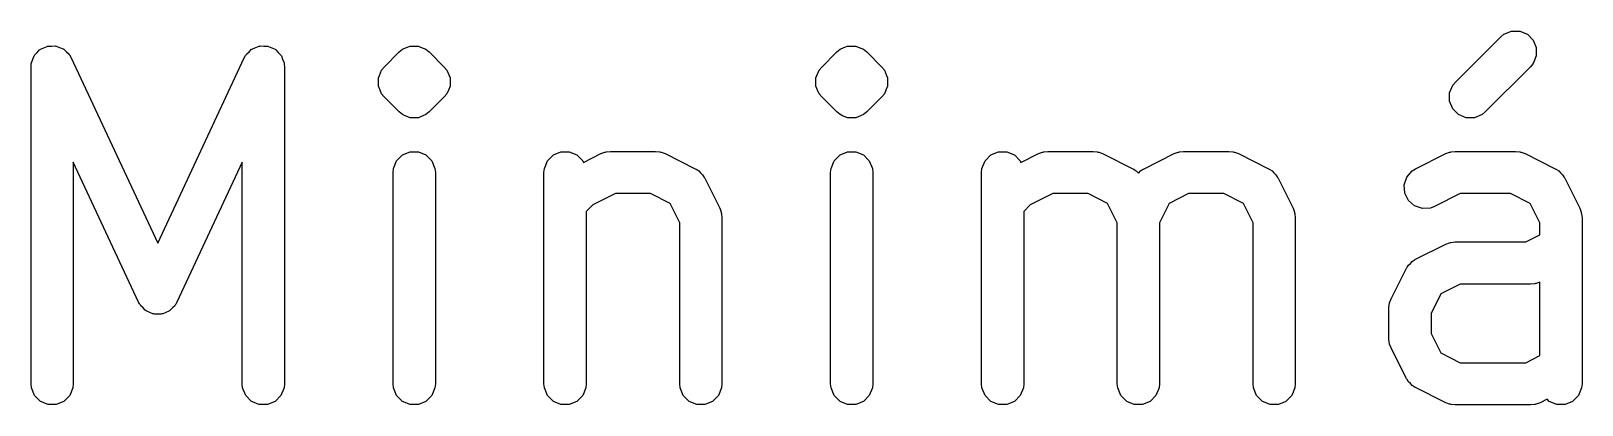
# Model space of a CAD drawing. Header units: inches. Extents: x -2.6 to 7.6, y 0.3 to 5.2.
# Drawn here: x 5.9762 to 6.2653, y 4.6046 to 4.6743 of the extents above; entities that cross this region are included whole.
import ezdxf

# ---------------------------------------------------------------- set-up
doc = ezdxf.new("R2010")
doc.units = ezdxf.units.IN
doc.header["$MEASUREMENT"] = 0
doc.layers.add('BLACK', color=250, linetype='CONTINUOUS')

msp = doc.modelspace()

# ---------------------------------------------------------------- linework, layer by layer
at = {"layer": 'BLACK', "linetype": 'CONTINUOUS'}
for p, q in [((6.24172, 4.66476), (6.25016, 4.67319)), ((6.25016, 4.67319), (6.25075, 4.67368)), ((6.25075, 4.67368), (6.25217, 4.67427)), ((6.25217, 4.67427), (6.25371, 4.67427)), ((6.25371, 4.67427), (6.25513, 4.67368)), ((6.25513, 4.67368), (6.25622, 4.6726)), ((6.25622, 4.6726), (6.2568, 4.67118)), ((5.9763, 4.66837), (5.97656, 4.669)), ((5.97656, 4.669), (5.9768, 4.66964)), ((5.9768, 4.66964), (5.97686, 4.6697)), ((5.97686, 4.6697), (5.97689, 4.66978)), ((5.97689, 4.66978), (5.97737, 4.67027)), ((5.97737, 4.67027), (5.97783, 4.67077)), ((5.97783, 4.67077), (5.97791, 4.67081)), ((5.97791, 4.67081), (5.97798, 4.67087)), ((5.97798, 4.67087), (5.97861, 4.67113)), ((5.97861, 4.67113), (5.97923, 4.67142)), ((5.97923, 4.67142), (5.97931, 4.67143)), ((5.97931, 4.67143), (5.9794, 4.67146)), ((5.9794, 4.67146), (5.98008, 4.67146)), ((5.98008, 4.67146), (5.98076, 4.67149)), ((5.98076, 4.67149), (5.98084, 4.67146)), ((5.98084, 4.67146), (5.98093, 4.67146)), ((5.98093, 4.67146), (5.98156, 4.6712)), ((5.98156, 4.6712), (5.9822, 4.67096)), ((5.9822, 4.67096), (5.98227, 4.6709)), ((5.98227, 4.6709), (5.98235, 4.67087)), ((5.98235, 4.67087), (5.98283, 4.67039)), ((5.98283, 4.67039), (5.98334, 4.66993)), ((5.98334, 4.66993), (5.9834, 4.66982)), ((5.9834, 4.66982), (5.98344, 4.66978)), ((5.98344, 4.66978), (5.98347, 4.6697)), ((5.98347, 4.6697), (5.98373, 4.66926)), ((5.98373, 4.66926), (5.99985, 4.63472)), ((5.99985, 4.63472), (6.01597, 4.66926)), ((6.01597, 4.66926), (6.01622, 4.6697)), ((6.01622, 4.6697), (6.01626, 4.66978)), ((6.01626, 4.66978), (6.0163, 4.66982)), ((6.0163, 4.66982), (6.01636, 4.66993)), ((6.01636, 4.66993), (6.01686, 4.67039)), ((6.01686, 4.67039), (6.01735, 4.67087)), ((6.01735, 4.67087), (6.01743, 4.6709)), ((6.01743, 4.6709), (6.01749, 4.67096)), ((6.01749, 4.67096), (6.01813, 4.6712)), ((6.01813, 4.6712), (6.01877, 4.67146)), ((6.01877, 4.67146), (6.01885, 4.67146)), ((6.01885, 4.67146), (6.01894, 4.67149)), ((6.01894, 4.67149), (6.01962, 4.67146)), ((6.01962, 4.67146), (6.0203, 4.67146)), ((6.0203, 4.67146), (6.02038, 4.67143)), ((6.02038, 4.67143), (6.02047, 4.67142)), ((6.02047, 4.67142), (6.02109, 4.67113)), ((6.02109, 4.67113), (6.02172, 4.67087)), ((6.02172, 4.67087), (6.02178, 4.67081)), ((6.02178, 4.67081), (6.02186, 4.67077)), ((6.02186, 4.67077), (6.02232, 4.67027)), ((6.02232, 4.67027), (6.02281, 4.66978)), ((6.02281, 4.66978), (6.02284, 4.6697)), ((6.02284, 4.6697), (6.0229, 4.66964)), ((6.0229, 4.66964), (6.02313, 4.669)), ((6.02313, 4.669), (6.02339, 4.66837)), ((6.04206, 4.66757), (6.04487, 4.67038)), ((6.04487, 4.67038), (6.04547, 4.67087)), ((6.04547, 4.67087), (6.04621, 4.67118)), ((6.04621, 4.67118), (6.04689, 4.67146)), ((6.04689, 4.67146), (6.04842, 4.67146)), ((6.04842, 4.67146), (6.04884, 4.67129)), ((6.04884, 4.67129), (6.04984, 4.67087)), ((6.04984, 4.67087), (6.04984, 4.67087)), ((6.04984, 4.67087), (6.05044, 4.67038)), ((6.05044, 4.67038), (6.05325, 4.66757)), ((6.12361, 4.66757), (6.12642, 4.67038)), ((6.12642, 4.67038), (6.12702, 4.67087)), ((6.12702, 4.67087), (6.12776, 4.67118)), ((6.12776, 4.67118), (6.12844, 4.67146)), ((6.12844, 4.67146), (6.12998, 4.67146)), ((6.12998, 4.67146), (6.13039, 4.67129)), ((6.13039, 4.67129), (6.13139, 4.67087)), ((6.13139, 4.67087), (6.13139, 4.67087)), ((6.13139, 4.67087), (6.13199, 4.67038)), ((6.13199, 4.67038), (6.1348, 4.66757)), ((6.2568, 4.66964), (6.25622, 4.66822)), ((6.2568, 4.67118), (6.2568, 4.66964)), ((5.97623, 4.6676), (5.97628, 4.6681)), ((5.97623, 4.60854), (5.97623, 4.6676)), ((5.97627, 4.6682), (5.97629, 4.66824)), ((5.97628, 4.6681), (5.97627, 4.6682)), ((5.97629, 4.66824), (5.9763, 4.66837)), ((6.02339, 4.66837), (6.02341, 4.66824)), ((6.02341, 4.66824), (6.02342, 4.6682)), ((6.02342, 4.6682), (6.02342, 4.6681)), ((6.02342, 4.6681), (6.02347, 4.6676)), ((6.02347, 4.6676), (6.02347, 4.60854)), ((6.04098, 4.66555), (6.04115, 4.66597)), ((6.04115, 4.66597), (6.04157, 4.66697)), ((6.04157, 4.66697), (6.04206, 4.66757)), ((6.05325, 4.66757), (6.05374, 4.66697)), ((6.05374, 4.66697), (6.05374, 4.66697)), ((6.05374, 4.66697), (6.05416, 4.66597)), ((6.05416, 4.66597), (6.05433, 4.66555)), ((6.12253, 4.66555), (6.12271, 4.66597)), ((6.12271, 4.66597), (6.12312, 4.66697)), ((6.12312, 4.66697), (6.12361, 4.66757)), ((6.1348, 4.66757), (6.13529, 4.66697)), ((6.13529, 4.66697), (6.13529, 4.66697)), ((6.13529, 4.66697), (6.13571, 4.66597)), ((6.13571, 4.66597), (6.13588, 4.66555)), ((6.25573, 4.66763), (6.24729, 4.65919)), ((6.25622, 4.66822), (6.25573, 4.66763)), ((6.04098, 4.66402), (6.04098, 4.66555)), ((6.04129, 4.66328), (6.04098, 4.66402)), ((6.04157, 4.6626), (6.04129, 4.66328)), ((6.05402, 4.66328), (6.05374, 4.6626)), ((6.05433, 4.66402), (6.05402, 4.66328)), ((6.05433, 4.66555), (6.05433, 4.66402)), ((6.12253, 4.66402), (6.12253, 4.66555)), ((6.12284, 4.66328), (6.12253, 4.66402)), ((6.12312, 4.6626), (6.12284, 4.66328)), ((6.13558, 4.66328), (6.13529, 4.6626)), ((6.13588, 4.66402), (6.13558, 4.66328)), ((6.13588, 4.66555), (6.13588, 4.66402)), ((6.24064, 4.66274), (6.24123, 4.66416)), ((6.24123, 4.66416), (6.24172, 4.66476)), ((6.04206, 4.662), (6.04157, 4.6626)), ((6.04157, 4.6626), (6.04157, 4.6626)), ((6.04487, 4.65919), (6.04206, 4.662)), ((6.05325, 4.662), (6.05044, 4.65919)), ((6.05374, 4.6626), (6.05325, 4.662)), ((6.12361, 4.662), (6.12312, 4.6626)), ((6.12312, 4.6626), (6.12312, 4.6626)), ((6.12642, 4.65919), (6.12361, 4.662)), ((6.1348, 4.662), (6.13199, 4.65919)), ((6.13529, 4.6626), (6.1348, 4.662)), ((6.24064, 4.6612), (6.24064, 4.66274)), ((6.24123, 4.65979), (6.24064, 4.6612)), ((6.04547, 4.6587), (6.04487, 4.65919)), ((6.04582, 4.65855), (6.04547, 4.6587)), ((6.04689, 4.65811), (6.04582, 4.65855)), ((6.04842, 4.65811), (6.04689, 4.65811)), ((6.04884, 4.65828), (6.04842, 4.65811)), ((6.04842, 4.65811), (6.04842, 4.65811)), ((6.04984, 4.6587), (6.04884, 4.65828)), ((6.05044, 4.65919), (6.04984, 4.6587)), ((6.12702, 4.6587), (6.12642, 4.65919)), ((6.12737, 4.65855), (6.12702, 4.6587)), ((6.12844, 4.65811), (6.12737, 4.65855)), ((6.12998, 4.65811), (6.12844, 4.65811)), ((6.13039, 4.65828), (6.12998, 4.65811)), ((6.12998, 4.65811), (6.12998, 4.65811)), ((6.13139, 4.6587), (6.13039, 4.65828)), ((6.13199, 4.65919), (6.13139, 4.6587)), ((6.24232, 4.6587), (6.24123, 4.65979)), ((6.24374, 4.65811), (6.24232, 4.6587)), ((6.24527, 4.65811), (6.24374, 4.65811)), ((6.24669, 4.6587), (6.24527, 4.65811)), ((6.24729, 4.65919), (6.24669, 4.6587)), ((6.04547, 4.65119), (6.04689, 4.65177)), ((6.04689, 4.65177), (6.04842, 4.65177)), ((6.04842, 4.65177), (6.04984, 4.65119)), ((6.07359, 4.65119), (6.07501, 4.65177)), ((6.07501, 4.65177), (6.07654, 4.65177)), ((6.07654, 4.65177), (6.07796, 4.65119)), ((6.08245, 4.65143), (6.08317, 4.65171)), ((6.08317, 4.65171), (6.08331, 4.65172)), ((6.08331, 4.65172), (6.08344, 4.65177)), ((6.08344, 4.65177), (6.08421, 4.65185)), ((6.08421, 4.65185), (6.09265, 4.65185)), ((6.09265, 4.65185), (6.09342, 4.65177)), ((6.09342, 4.65177), (6.09355, 4.65172)), ((6.09355, 4.65172), (6.09369, 4.65171)), ((6.09369, 4.65171), (6.09441, 4.65143)), ((6.12702, 4.65119), (6.12844, 4.65177)), ((6.12844, 4.65177), (6.12998, 4.65177)), ((6.12998, 4.65177), (6.13139, 4.65119)), ((6.15514, 4.65119), (6.15656, 4.65177)), ((6.15656, 4.65177), (6.1581, 4.65177)), ((6.1581, 4.65177), (6.15952, 4.65119)), ((6.164, 4.65143), (6.16473, 4.65171)), ((6.16473, 4.65171), (6.16487, 4.65172)), ((6.16487, 4.65172), (6.165, 4.65177)), ((6.165, 4.65177), (6.16576, 4.65185)), ((6.16576, 4.65185), (6.1742, 4.65185)), ((6.1742, 4.65185), (6.17497, 4.65177)), ((6.17497, 4.65177), (6.1751, 4.65172)), ((6.1751, 4.65172), (6.17524, 4.65171)), ((6.17524, 4.65171), (6.17596, 4.65143)), ((6.18931, 4.65143), (6.19003, 4.65171)), ((6.19003, 4.65171), (6.19018, 4.65172)), ((6.19018, 4.65172), (6.19031, 4.65177)), ((6.19031, 4.65177), (6.19107, 4.65185)), ((6.19107, 4.65185), (6.19951, 4.65185)), ((6.19951, 4.65185), (6.20028, 4.65177)), ((6.20028, 4.65177), (6.20041, 4.65172)), ((6.20041, 4.65172), (6.20055, 4.65171)), ((6.20055, 4.65171), (6.20127, 4.65143)), ((6.23993, 4.65143), (6.24065, 4.65171)), ((6.24065, 4.65171), (6.24079, 4.65172)), ((6.24079, 4.65172), (6.24092, 4.65177)), ((6.24092, 4.65177), (6.24169, 4.65185)), ((6.24169, 4.65185), (6.25294, 4.65185)), ((6.25294, 4.65185), (6.25371, 4.65177)), ((6.25371, 4.65177), (6.25384, 4.65172)), ((6.25384, 4.65172), (6.25398, 4.65171)), ((6.25398, 4.65171), (6.2547, 4.65143)), ((5.99628, 4.62375), (5.9841, 4.64985)), ((5.9841, 4.64985), (5.9841, 4.60854)), ((6.0156, 4.64985), (6.00342, 4.62375)), ((6.0156, 4.60854), (6.0156, 4.64985)), ((6.04372, 4.64791), (6.04379, 4.64868)), ((6.04379, 4.64868), (6.04438, 4.6501)), ((6.04438, 4.6501), (6.04547, 4.65119)), ((6.04984, 4.65119), (6.05093, 4.6501)), ((6.05093, 4.6501), (6.05152, 4.64868)), ((6.05152, 4.64868), (6.05159, 4.64791)), ((6.07184, 4.64791), (6.07191, 4.64868)), ((6.07191, 4.64868), (6.0725, 4.6501)), ((6.0725, 4.6501), (6.07359, 4.65119)), ((6.07796, 4.65119), (6.07905, 4.6501)), ((6.07905, 4.6501), (6.07918, 4.6498)), ((6.07918, 4.6498), (6.08245, 4.65143)), ((6.09441, 4.65143), (6.10003, 4.64862)), ((6.10003, 4.64862), (6.10016, 4.64854)), ((6.12527, 4.64791), (6.12535, 4.64868)), ((6.12535, 4.64868), (6.12593, 4.6501)), ((6.12593, 4.6501), (6.12702, 4.65119)), ((6.13139, 4.65119), (6.13248, 4.6501)), ((6.13248, 4.6501), (6.13307, 4.64868)), ((6.13307, 4.64868), (6.13314, 4.64791)), ((6.15339, 4.64791), (6.15347, 4.64868)), ((6.15347, 4.64868), (6.15405, 4.6501)), ((6.15405, 4.6501), (6.15514, 4.65119)), ((6.15952, 4.65119), (6.1606, 4.6501)), ((6.1606, 4.6501), (6.16073, 4.6498)), ((6.16073, 4.6498), (6.164, 4.65143)), ((6.17596, 4.65143), (6.18159, 4.64862)), ((6.18159, 4.64862), (6.18171, 4.64854)), ((6.18356, 4.64854), (6.18369, 4.64862)), ((6.18369, 4.64862), (6.18931, 4.65143)), ((6.20127, 4.65143), (6.2069, 4.64862)), ((6.2069, 4.64862), (6.20702, 4.64854)), ((6.23365, 4.64821), (6.23431, 4.64862)), ((6.23431, 4.64862), (6.23993, 4.65143)), ((6.2547, 4.65143), (6.26033, 4.64862)), ((6.26033, 4.64862), (6.26045, 4.64854)), ((6.04372, 4.60854), (6.04372, 4.64791)), ((6.05159, 4.64791), (6.05159, 4.60854)), ((6.07184, 4.60854), (6.07184, 4.64791)), ((6.10016, 4.64854), (6.10022, 4.64852)), ((6.10022, 4.64852), (6.1003, 4.64846)), ((6.1003, 4.64846), (6.10069, 4.64821)), ((6.10069, 4.64821), (6.10101, 4.64784)), ((6.10101, 4.64784), (6.10138, 4.64751)), ((6.10138, 4.64751), (6.10163, 4.64713)), ((6.10163, 4.64713), (6.10169, 4.64705)), ((6.10169, 4.64705), (6.10171, 4.64699)), ((6.10171, 4.64699), (6.10179, 4.64686)), ((6.10179, 4.64686), (6.10461, 4.64124)), ((6.12527, 4.60854), (6.12527, 4.64791)), ((6.13314, 4.64791), (6.13314, 4.60854)), ((6.15339, 4.60854), (6.15339, 4.64791)), ((6.18171, 4.64854), (6.18178, 4.64852)), ((6.18178, 4.64852), (6.18185, 4.64846)), ((6.18185, 4.64846), (6.18224, 4.64821)), ((6.18224, 4.64821), (6.18256, 4.64784)), ((6.18256, 4.64784), (6.18264, 4.64777)), ((6.18264, 4.64777), (6.18271, 4.64784)), ((6.18271, 4.64784), (6.18304, 4.64821)), ((6.18304, 4.64821), (6.18342, 4.64846)), ((6.18342, 4.64846), (6.1835, 4.64852)), ((6.1835, 4.64852), (6.18356, 4.64854)), ((6.20702, 4.64854), (6.20708, 4.64852)), ((6.20708, 4.64852), (6.20716, 4.64846)), ((6.20716, 4.64846), (6.20755, 4.64821)), ((6.20755, 4.64821), (6.20787, 4.64784)), ((6.20787, 4.64784), (6.20825, 4.64751)), ((6.20825, 4.64751), (6.20849, 4.64713)), ((6.20849, 4.64713), (6.20856, 4.64705)), ((6.20856, 4.64705), (6.20858, 4.64699)), ((6.20858, 4.64699), (6.20866, 4.64686)), ((6.20866, 4.64686), (6.21147, 4.64124)), ((6.23216, 4.64559), (6.23265, 4.64705)), ((6.23265, 4.64705), (6.23365, 4.64821)), ((6.26045, 4.64854), (6.26052, 4.64852)), ((6.26052, 4.64852), (6.26059, 4.64846)), ((6.26059, 4.64846), (6.26098, 4.64821)), ((6.26098, 4.64821), (6.2613, 4.64784)), ((6.2613, 4.64784), (6.26168, 4.64751)), ((6.26168, 4.64751), (6.26192, 4.64713)), ((6.26192, 4.64713), (6.26199, 4.64705)), ((6.26199, 4.64705), (6.26201, 4.64699)), ((6.26201, 4.64699), (6.26209, 4.64686)), ((6.26209, 4.64686), (6.2649, 4.64124)), ((6.08514, 4.64398), (6.08092, 4.64186)), ((6.09172, 4.64398), (6.08514, 4.64398)), ((6.09534, 4.64217), (6.09172, 4.64398)), ((6.16669, 4.64398), (6.16247, 4.64186)), ((6.17327, 4.64398), (6.16669, 4.64398)), ((6.17689, 4.64217), (6.17327, 4.64398)), ((6.192, 4.64398), (6.18838, 4.64217)), ((6.19858, 4.64398), (6.192, 4.64398)), ((6.2022, 4.64217), (6.19858, 4.64398)), ((6.23227, 4.64406), (6.23216, 4.64559)), ((6.23296, 4.64269), (6.23227, 4.64406)), ((6.24262, 4.64398), (6.23783, 4.64158)), ((6.25201, 4.64398), (6.24262, 4.64398)), ((6.25563, 4.64217), (6.25201, 4.64398)), ((6.08092, 4.64186), (6.07971, 4.64066)), ((6.07971, 4.64066), (6.07971, 4.60854)), ((6.09715, 4.63855), (6.09534, 4.64217)), ((6.10461, 4.64124), (6.10488, 4.64052)), ((6.10488, 4.64052), (6.10489, 4.64037)), ((6.10489, 4.64037), (6.10495, 4.64024)), ((6.10495, 4.64024), (6.10502, 4.63948)), ((6.16247, 4.64186), (6.16127, 4.64066)), ((6.16127, 4.64066), (6.16127, 4.60854)), ((6.1787, 4.63855), (6.17689, 4.64217)), ((6.18838, 4.64217), (6.18657, 4.63855)), ((6.20401, 4.63855), (6.2022, 4.64217)), ((6.21147, 4.64124), (6.21174, 4.64052)), ((6.21174, 4.64052), (6.21175, 4.64037)), ((6.21175, 4.64037), (6.21181, 4.64024)), ((6.21181, 4.64024), (6.21188, 4.63948)), ((6.23412, 4.64168), (6.23296, 4.64269)), ((6.23558, 4.64119), (6.23412, 4.64168)), ((6.23711, 4.6413), (6.23558, 4.64119)), ((6.23783, 4.64158), (6.23711, 4.6413)), ((6.25744, 4.63855), (6.25563, 4.64217)), ((6.2649, 4.64124), (6.26518, 4.64052)), ((6.26518, 4.64052), (6.26519, 4.64037)), ((6.26519, 4.64037), (6.26524, 4.64024)), ((6.26524, 4.64024), (6.26532, 4.63948)), ((6.09715, 4.60854), (6.09715, 4.63855)), ((6.10502, 4.63948), (6.10502, 4.60854)), ((6.1787, 4.60854), (6.1787, 4.63855)), ((6.18657, 4.63855), (6.18657, 4.60854)), ((6.20401, 4.60854), (6.20401, 4.63855)), ((6.21188, 4.63948), (6.21188, 4.60854)), ((6.25744, 4.63628), (6.25744, 4.63855)), ((6.26532, 4.63948), (6.26532, 4.60854)), ((6.23431, 4.63175), (6.23993, 4.63456)), ((6.23993, 4.63456), (6.24065, 4.63484)), ((6.24065, 4.63484), (6.24079, 4.63485)), ((6.24079, 4.63485), (6.24092, 4.6349)), ((6.24092, 4.6349), (6.24169, 4.63498)), ((6.24169, 4.63498), (6.25482, 4.63498)), ((6.25482, 4.63498), (6.25744, 4.63628)), ((6.23333, 4.63096), (6.23365, 4.63134)), ((6.23365, 4.63134), (6.23404, 4.63158)), ((6.23404, 4.63158), (6.23412, 4.63165)), ((6.23412, 4.63165), (6.23418, 4.63167)), ((6.23418, 4.63167), (6.23431, 4.63175)), ((6.22974, 4.62436), (6.23255, 4.62999)), ((6.23255, 4.62999), (6.23263, 4.63012)), ((6.23263, 4.63012), (6.23265, 4.63018)), ((6.23265, 4.63018), (6.23271, 4.63025)), ((6.23271, 4.63025), (6.23296, 4.63064)), ((6.23296, 4.63064), (6.23333, 4.63096)), ((6.24262, 4.6271), (6.239, 4.62529)), ((6.25575, 4.6271), (6.24262, 4.6271)), ((6.25652, 4.62718), (6.25575, 4.6271)), ((6.25665, 4.62723), (6.25652, 4.62718)), ((6.25679, 4.62724), (6.25665, 4.62723)), ((6.25744, 4.62749), (6.25679, 4.62724)), ((6.25744, 4.61379), (6.25744, 4.62749)), ((5.99645, 4.62347), (5.99628, 4.62375)), ((5.99648, 4.62337), (5.99645, 4.62347)), ((5.99654, 4.62331), (5.99648, 4.62337)), ((5.99667, 4.62309), (5.99654, 4.62331)), ((5.99712, 4.62268), (5.99667, 4.62309)), ((5.99752, 4.62224), (5.99712, 4.62268)), ((6.00258, 4.62268), (6.00218, 4.62224)), ((6.00302, 4.62309), (6.00258, 4.62268)), ((6.00315, 4.62331), (6.00302, 4.62309)), ((6.00321, 4.62337), (6.00315, 4.62331)), ((6.00325, 4.62347), (6.00321, 4.62337)), ((6.00342, 4.62375), (6.00325, 4.62347)), ((6.22932, 4.6226), (6.2294, 4.62337)), ((6.22932, 4.61698), (6.22932, 4.6226)), ((6.2294, 4.62337), (6.22945, 4.6235)), ((6.22945, 4.6235), (6.22946, 4.62364)), ((6.22946, 4.62364), (6.22974, 4.62436)), ((6.239, 4.62529), (6.23719, 4.62167)), ((5.99768, 4.62217), (5.99752, 4.62224)), ((5.99781, 4.62205), (5.99768, 4.62217)), ((5.99837, 4.62184), (5.99781, 4.62205)), ((5.99891, 4.62159), (5.99837, 4.62184)), ((5.99909, 4.62158), (5.99891, 4.62159)), ((5.99925, 4.62152), (5.99909, 4.62158)), ((5.99985, 4.62155), (5.99925, 4.62152)), ((6.00045, 4.62152), (5.99985, 4.62155)), ((6.00061, 4.62158), (6.00045, 4.62152)), ((6.00079, 4.62159), (6.00061, 4.62158)), ((6.00133, 4.62184), (6.00079, 4.62159)), ((6.00189, 4.62205), (6.00133, 4.62184)), ((6.00202, 4.62217), (6.00189, 4.62205)), ((6.00218, 4.62224), (6.00202, 4.62217)), ((6.23719, 4.62167), (6.23719, 4.61791)), ((6.2294, 4.61621), (6.22932, 4.61698)), ((6.23719, 4.61791), (6.239, 4.61429)), ((6.22945, 4.61608), (6.2294, 4.61621)), ((6.22946, 4.61594), (6.22945, 4.61608)), ((6.22974, 4.61522), (6.22946, 4.61594)), ((6.23255, 4.60959), (6.22974, 4.61522)), ((6.239, 4.61429), (6.24262, 4.61248)), ((6.24262, 4.61248), (6.25482, 4.61248)), ((6.25482, 4.61248), (6.25744, 4.61379)), ((5.9763, 4.60777), (5.97623, 4.60854)), ((5.9841, 4.60854), (5.98402, 4.60777)), ((6.01567, 4.60777), (6.0156, 4.60854)), ((6.02347, 4.60854), (6.02339, 4.60777)), ((6.04379, 4.60777), (6.04372, 4.60854)), ((6.05159, 4.60854), (6.05152, 4.60777)), ((6.07191, 4.60777), (6.07184, 4.60854)), ((6.07971, 4.60854), (6.07964, 4.60777)), ((6.09722, 4.60777), (6.09715, 4.60854)), ((6.10502, 4.60854), (6.10495, 4.60777)), ((6.12535, 4.60777), (6.12527, 4.60854)), ((6.13314, 4.60854), (6.13307, 4.60777)), ((6.15347, 4.60777), (6.15339, 4.60854)), ((6.16127, 4.60854), (6.16119, 4.60777)), ((6.17878, 4.60777), (6.1787, 4.60854)), ((6.18657, 4.60854), (6.1865, 4.60777)), ((6.20409, 4.60777), (6.20401, 4.60854)), ((6.21188, 4.60854), (6.21181, 4.60777)), ((6.23263, 4.60947), (6.23255, 4.60959)), ((6.23265, 4.6094), (6.23263, 4.60947)), ((6.23271, 4.60933), (6.23265, 4.6094)), ((6.23296, 4.60894), (6.23271, 4.60933)), ((6.23333, 4.60862), (6.23296, 4.60894)), ((6.23365, 4.60824), (6.23333, 4.60862)), ((6.23404, 4.608), (6.23365, 4.60824)), ((6.26532, 4.60854), (6.26524, 4.60777)), ((5.97689, 4.60635), (5.9763, 4.60777)), ((5.97798, 4.60527), (5.97689, 4.60635)), ((5.9794, 4.60468), (5.97798, 4.60527)), ((5.98235, 4.60527), (5.98093, 4.60468)), ((5.98344, 4.60635), (5.98235, 4.60527)), ((5.98402, 4.60777), (5.98344, 4.60635)), ((6.01626, 4.60635), (6.01567, 4.60777)), ((6.01735, 4.60527), (6.01626, 4.60635)), ((6.01877, 4.60468), (6.01735, 4.60527)), ((6.02172, 4.60527), (6.0203, 4.60468)), ((6.02281, 4.60635), (6.02172, 4.60527)), ((6.02339, 4.60777), (6.02281, 4.60635)), ((6.04438, 4.60635), (6.04379, 4.60777)), ((6.04547, 4.60527), (6.04438, 4.60635)), ((6.04689, 4.60468), (6.04547, 4.60527)), ((6.04984, 4.60527), (6.04842, 4.60468)), ((6.05093, 4.60635), (6.04984, 4.60527)), ((6.05152, 4.60777), (6.05093, 4.60635)), ((6.0725, 4.60635), (6.07191, 4.60777)), ((6.07359, 4.60527), (6.0725, 4.60635)), ((6.07501, 4.60468), (6.07359, 4.60527)), ((6.07796, 4.60527), (6.07654, 4.60468)), ((6.07905, 4.60635), (6.07796, 4.60527)), ((6.07964, 4.60777), (6.07905, 4.60635)), ((6.09781, 4.60635), (6.09722, 4.60777)), ((6.0989, 4.60527), (6.09781, 4.60635)), ((6.10032, 4.60468), (6.0989, 4.60527)), ((6.10327, 4.60527), (6.10185, 4.60468)), ((6.10436, 4.60635), (6.10327, 4.60527)), ((6.10495, 4.60777), (6.10436, 4.60635)), ((6.12593, 4.60635), (6.12535, 4.60777)), ((6.12702, 4.60527), (6.12593, 4.60635)), ((6.12844, 4.60468), (6.12702, 4.60527)), ((6.13139, 4.60527), (6.12998, 4.60468)), ((6.13248, 4.60635), (6.13139, 4.60527)), ((6.13307, 4.60777), (6.13248, 4.60635)), ((6.15405, 4.60635), (6.15347, 4.60777)), ((6.15514, 4.60527), (6.15405, 4.60635)), ((6.15656, 4.60468), (6.15514, 4.60527)), ((6.15952, 4.60527), (6.1581, 4.60468)), ((6.1606, 4.60635), (6.15952, 4.60527)), ((6.16119, 4.60777), (6.1606, 4.60635)), ((6.17936, 4.60635), (6.17878, 4.60777)), ((6.18045, 4.60527), (6.17936, 4.60635)), ((6.18187, 4.60468), (6.18045, 4.60527)), ((6.18483, 4.60527), (6.18341, 4.60468)), ((6.18591, 4.60635), (6.18483, 4.60527)), ((6.1865, 4.60777), (6.18591, 4.60635)), ((6.20467, 4.60635), (6.20409, 4.60777)), ((6.20576, 4.60527), (6.20467, 4.60635)), ((6.20718, 4.60468), (6.20576, 4.60527)), ((6.21013, 4.60527), (6.20872, 4.60468)), ((6.21122, 4.60635), (6.21013, 4.60527)), ((6.21181, 4.60777), (6.21122, 4.60635)), ((6.23412, 4.60793), (6.23404, 4.608)), ((6.23418, 4.60791), (6.23412, 4.60793)), ((6.23431, 4.60783), (6.23418, 4.60791)), ((6.23993, 4.60502), (6.23431, 4.60783)), ((6.2588, 4.60566), (6.25751, 4.60502)), ((6.25919, 4.60527), (6.2588, 4.60566)), ((6.26061, 4.60468), (6.25919, 4.60527)), ((6.26357, 4.60527), (6.26215, 4.60468)), ((6.26465, 4.60635), (6.26357, 4.60527)), ((6.26524, 4.60777), (6.26465, 4.60635)), ((5.98093, 4.60468), (5.9794, 4.60468)), ((6.0203, 4.60468), (6.01877, 4.60468)), ((6.04842, 4.60468), (6.04689, 4.60468)), ((6.07654, 4.60468), (6.07501, 4.60468)), ((6.10185, 4.60468), (6.10032, 4.60468)), ((6.12998, 4.60468), (6.12844, 4.60468)), ((6.1581, 4.60468), (6.15656, 4.60468)), ((6.18341, 4.60468), (6.18187, 4.60468)), ((6.20872, 4.60468), (6.20718, 4.60468)), ((6.24065, 4.60474), (6.23993, 4.60502)), ((6.24079, 4.60473), (6.24065, 4.60474)), ((6.24092, 4.60468), (6.24079, 4.60473)), ((6.24169, 4.60461), (6.24092, 4.60468)), ((6.25575, 4.60461), (6.24169, 4.60461)), ((6.25652, 4.60468), (6.25575, 4.60461)), ((6.25665, 4.60473), (6.25652, 4.60468)), ((6.25679, 4.60474), (6.25665, 4.60473)), ((6.25751, 4.60502), (6.25679, 4.60474)), ((6.26215, 4.60468), (6.26061, 4.60468))]:
    msp.add_line(p, q, dxfattribs=at)

doc.saveas('drawing.dxf')
